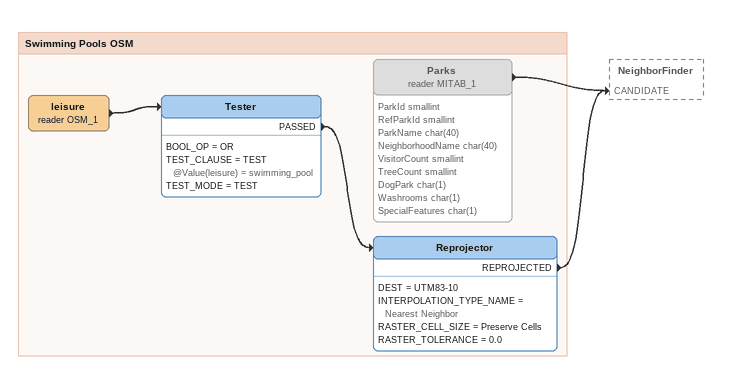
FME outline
Bookmark: Swimming Pools OSM
leisure (reader OSM_1)
    -> Tester
Tester
    BOOL_OP = OR
    TEST_CLAUSE = TEST @Value(leisure) = swimming_pool
    TEST_MODE = TEST
    PASSED -> Reprojector
Reprojector
    DEST = UTM83-10
    INTERPOLATION_TYPE_NAME = Nearest Neighbor
    RASTER_CELL_SIZE = Preserve Cells
    RASTER_TOLERANCE = 0.0
    REPROJECTED -> NeighborFinder [CANDIDATE]
Parks (reader MITAB_1) [off]
    attributes: ParkId smallint, RefParkId smallint, ParkName char(40), NeighborhoodName char(40), VisitorCount smallint, TreeCount smallint, DogPark char(1), Washrooms char(1), SpecialFeatures char(1)
    -> NeighborFinder [CANDIDATE]
